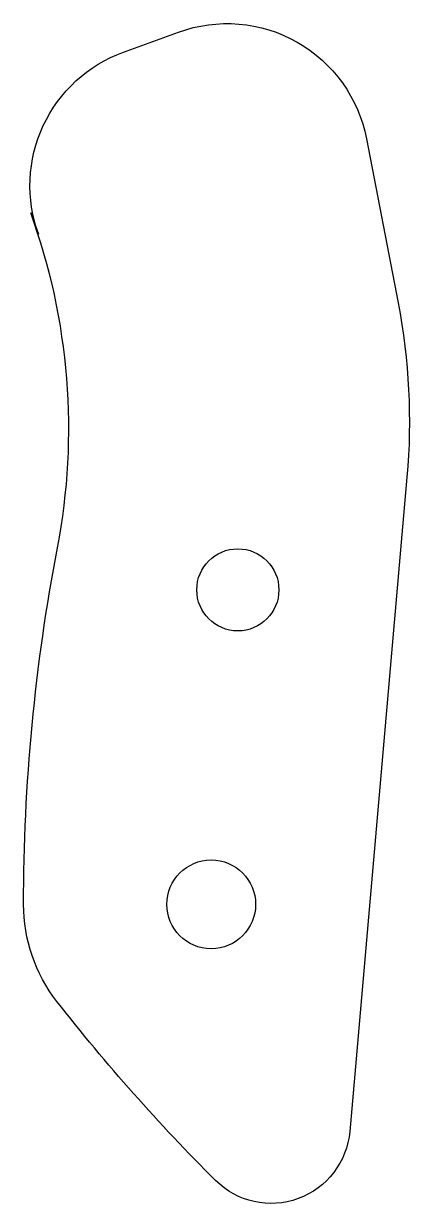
# Model space of a CAD drawing. Header units: inches. Extents: x 1 to 2.22, y -5.95 to -2.21.
import ezdxf

# ---------------------------------------------------------------- set-up
doc = ezdxf.new("R2010")
doc.units = ezdxf.units.IN
doc.layers.get('0').update_dxf_attribs({"linetype": 'CONTINUOUS'})

msp = doc.modelspace()

# ---------------------------------------------------------------- linework, layer by layer
msp.add_lwpolyline([(1, -5, -0.047399), (1.1074, -3.8701, 0.135449), (1.0225, -2.8094), (1.0472, -2.8771, -0.414214), (1.3161, -2.3004), (1.4905, -2.2369, -0.46161), (2.0863, -2.5748), (2.1863, -3.0945, -0.069427), (2.2146, -3.6466), (2.0333, -5.7191, -0.636145), (1.608, -5.8745, -0.031608), (1.1055, -5.3072, -0.166936)], format="xyb", close=True)
for centre, radius in [((1.6787, -4.0036), 0.13), ((1.5943, -5), 0.1406)]:
    msp.add_circle(centre, radius)

doc.saveas('drawing.dxf')
